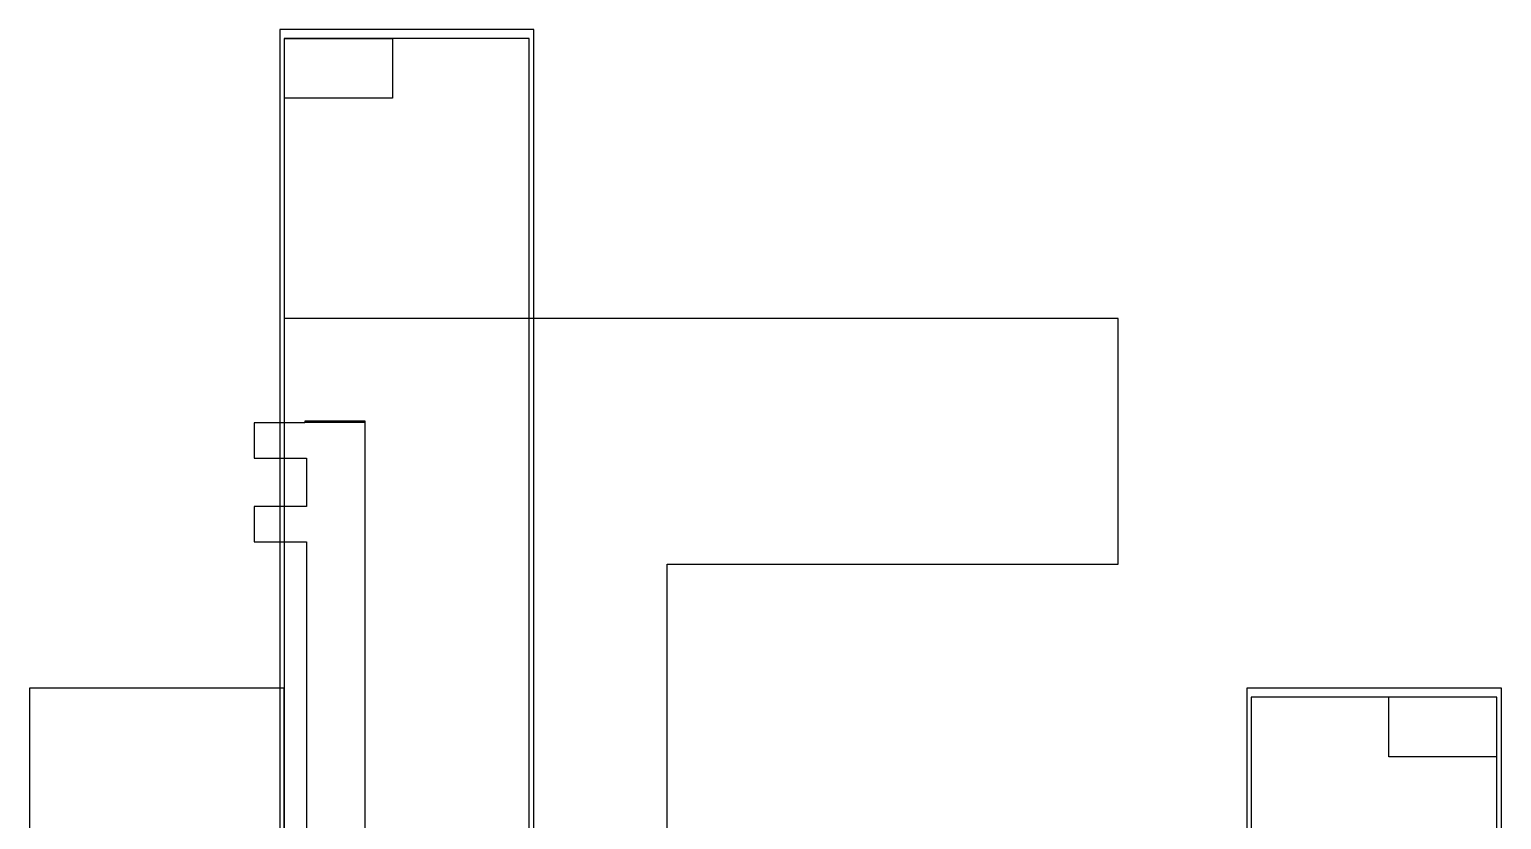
# Model space of a CAD drawing. Header units: metres. Extents: x -54 to 66, y -36 to 66.
# Drawn here: x -11.3 to 53.9, y 31.5 to 66.5 of the extents above; entities that cross this region are included whole.
import ezdxf

# ---------------------------------------------------------------- set-up
doc = ezdxf.new("R2010")
doc.units = ezdxf.units.M
for name, color, linetype in [('NIVEL_+0.000', 7, 'Continuous'), ('NIVEL_+4.370', 7, 'Continuous'), ('NIVEL_+8.170', 7, 'Continuous')]:
    doc.layers.add(name, color=color, linetype=linetype)

msp = doc.modelspace()

# ---------------------------------------------------------------- linework, layer by layer
at = {"layer": 'NIVEL_+0.000'}
for p, q in [((11.049, 66.473), (-0.203, 66.473)), ((-0.203, 66.473), (-0.203, 0)), ((11.049, 17.348), (11.049, 66.473)), ((10.846, 66.067), (0, 66.067)), ((0, 66.067), (0, 0)), ((0, 66.067), (0, 10.951)), ((0, 66.067), (0, 63.427)), ((10.846, 66.067), (4.79, 66.067)), ((10.846, 16.942), (10.846, 66.067)), ((36.906, 53.67), (0, 53.67)), ((0, 53.67), (0, 0)), ((36.906, 42.799), (36.906, 53.67)), ((0.915, 49.056), (-1.331, 49.056)), ((-1.331, 49.056), (-1.331, 47.494)), ((3.58, 49.125), (0.915, 49.125)), ((0.915, 49.125), (0.915, 49.056)), ((1.068, 49.076), (0.915, 49.076)), ((0.915, 49.076), (0.915, 49.056)), ((3.58, 49.076), (1.068, 49.076)), ((3.58, -0.1), (3.58, 49.125)), ((3.58, -0.1), (3.58, 49.076)), ((-1.331, 47.494), (0.984, 47.494)), ((0.984, 47.494), (0.984, 45.354)), ((0.984, 45.354), (-1.331, 45.354)), ((-1.331, 45.354), (-1.331, 43.792)), ((-1.331, 43.792), (0.566, 43.792)), ((0.566, 43.792), (0.625, 43.792)), ((0.625, 43.792), (0.984, 43.792)), ((0.984, 43.792), (0.984, 32.654)), ((0.984, 43.792), (0.984, 34.654)), ((16.942, 10.846), (16.942, 42.799)), ((16.942, 42.799), (36.906, 42.799)), ((0, 37.312), (-11.277, 37.312)), ((-11.277, 37.312), (-11.277, 17.348)), ((0, 0), (0, 37.312)), ((53.873, 37.312), (42.596, 37.312)), ((42.596, 37.312), (42.596, 17.348)), ((53.873, 0), (53.873, 37.312)), ((53.67, 36.906), (42.799, 36.906)), ((42.799, 36.906), (42.799, 16.942)), ((53.67, 36.906), (48.88, 36.906)), ((53.67, 0), (53.67, 36.906)), ((0.984, 34.654), (0.984, 28.654)), ((53.67, 0), (53.67, 34.266)), ((0.984, 32.654), (0.984, 26.654))]:
    msp.add_line(p, q, dxfattribs=at)
at = {"layer": 'NIVEL_+4.370'}
for p, q in [((0, 66.067), (4.79, 66.067)), ((4.79, 66.067), (4.79, 63.427)), ((4.79, 63.427), (0, 63.427)), ((48.88, 34.266), (48.88, 36.906)), ((53.67, 34.266), (48.88, 34.266))]:
    msp.add_line(p, q, dxfattribs=at)
at = {"layer": 'NIVEL_+8.170'}
for p, q in [((0, 66.067), (4.79, 66.067)), ((4.79, 66.067), (4.79, 63.427)), ((4.79, 63.427), (0, 63.427)), ((48.88, 34.266), (48.88, 36.906)), ((53.67, 34.266), (48.88, 34.266))]:
    msp.add_line(p, q, dxfattribs=at)

doc.saveas('drawing.dxf')
